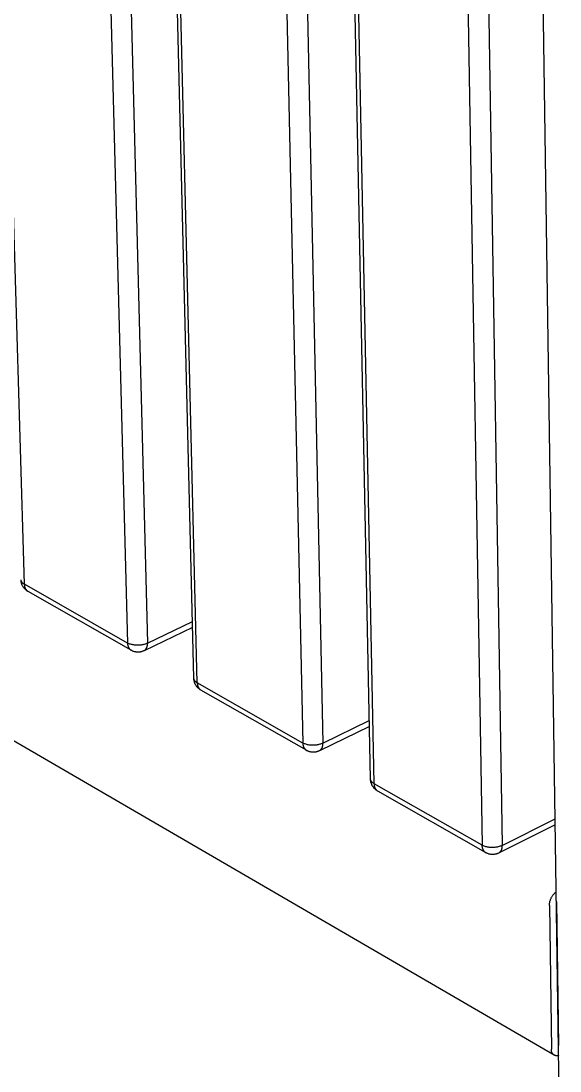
# Model space of a CAD drawing. Header units: millimetres. Extents: x -987 to 2591, y -102 to 2398.
# Drawn here: x -96.8 to -19.4, y 52.1 to 202.7 of the extents above; entities that cross this region are included whole.
import ezdxf

# ---------------------------------------------------------------- set-up
doc = ezdxf.new("R2010")
doc.units = ezdxf.units.MM
doc.header["$MEASUREMENT"] = 0
doc.layers.add('Utwórz2D linie widoczne', color=7, linetype='Continuous', true_color=0x000000)

msp = doc.modelspace()

# ---------------------------------------------------------------- linework, layer by layer
at = {"layer": 'Utwórz2D linie widoczne'}
for p, q in [((-96.31, 121.89), (-109.23, 565.87)), ((-93.25, 559.86), (-81.49, 113.44)), ((-90.18, 559.85), (-78.65, 113.42)), ((-71.98, 108.41), (-82.99, 556.26)), ((-71.48, 107.74), (-82.45, 555.8)), ((-66.09, 549.64), (-56.33, 99.1)), ((-62.98, 549.63), (-53.46, 99.08)), ((-46.61, 93.98), (-55.59, 545.97)), ((-46.1, 93.27), (-55.03, 545.49)), ((-38.27, 539.18), (-30.6, 84.44)), ((-35.12, 539.16), (-27.7, 84.42)), ((-19.4, 41.84), (-26.81, 540.45)), ((-20.24, 54.35), (-150.58, 129.98)), ((-96.79, 122.49), (-96.79, 122.52)), ((-96.79, 122.45), (-96.79, 122.52)), ((-96.78, 122.47), (-96.79, 122.49)), ((-96.78, 122.38), (-96.79, 122.45)), ((-96.78, 122.44), (-96.78, 122.47)), ((-96.77, 122.41), (-96.78, 122.44)), ((-96.78, 122.32), (-96.78, 122.38)), ((-96.77, 122.25), (-96.78, 122.32)), ((-96.76, 122.38), (-96.77, 122.41)), ((-96.75, 122.18), (-96.77, 122.25)), ((-96.75, 122.36), (-96.76, 122.38)), ((-96.74, 122.33), (-96.75, 122.36)), ((-96.74, 122.12), (-96.75, 122.18)), ((-96.73, 122.3), (-96.74, 122.33)), ((-96.72, 122.05), (-96.74, 122.12)), ((-96.72, 122.28), (-96.73, 122.3)), ((-96.7, 122.25), (-96.72, 122.28)), ((-96.7, 121.98), (-96.72, 122.05)), ((-96.69, 122.23), (-96.7, 122.25)), ((-96.67, 122.2), (-96.69, 122.23)), ((-96.66, 122.18), (-96.67, 122.2)), ((-96.64, 122.16), (-96.66, 122.18)), ((-96.62, 122.14), (-96.64, 122.16)), ((-96.61, 122.11), (-96.62, 122.14)), ((-96.59, 122.09), (-96.61, 122.11)), ((-96.57, 122.07), (-96.59, 122.09)), ((-96.55, 122.05), (-96.57, 122.07)), ((-96.53, 122.03), (-96.55, 122.05)), ((-96.51, 122.01), (-96.53, 122.03)), ((-96.48, 122), (-96.51, 122.01)), ((-96.46, 121.98), (-96.48, 122)), ((-96.68, 121.92), (-96.7, 121.98)), ((-96.66, 121.85), (-96.68, 121.92)), ((-96.63, 121.79), (-96.66, 121.85)), ((-96.6, 121.73), (-96.63, 121.79)), ((-96.57, 121.67), (-96.6, 121.73)), ((-96.54, 121.61), (-96.57, 121.67)), ((-96.5, 121.55), (-96.54, 121.61)), ((-96.47, 121.49), (-96.5, 121.55)), ((-96.43, 121.43), (-96.47, 121.49)), ((-96.44, 121.96), (-96.46, 121.98)), ((-96.41, 121.95), (-96.44, 121.96)), ((-96.39, 121.38), (-96.43, 121.43)), ((-96.39, 121.93), (-96.41, 121.95)), ((-96.36, 121.92), (-96.39, 121.93)), ((-96.35, 121.32), (-96.39, 121.38)), ((-96.34, 121.91), (-96.36, 121.92)), ((-96.3, 121.27), (-96.35, 121.32)), ((-96.31, 121.89), (-96.34, 121.91)), ((-81.49, 113.44), (-96.31, 121.89)), ((-96.31, 121.89), (-96.31, 121.85)), ((-96.31, 121.85), (-96.31, 121.81)), ((-96.31, 121.81), (-96.31, 121.77)), ((-96.31, 121.77), (-96.31, 121.73)), ((-96.31, 121.73), (-96.31, 121.69)), ((-96.31, 121.69), (-96.3, 121.66)), ((-96.3, 121.66), (-96.29, 121.62)), ((-96.26, 121.22), (-96.3, 121.27)), ((-96.29, 121.62), (-96.29, 121.58)), ((-96.29, 121.58), (-96.28, 121.54)), ((-96.28, 121.54), (-96.27, 121.5)), ((-96.27, 121.5), (-96.25, 121.46)), ((-96.21, 121.17), (-96.26, 121.22)), ((-96.25, 121.46), (-96.24, 121.42)), ((-96.24, 121.42), (-96.23, 121.39)), ((-96.23, 121.39), (-96.21, 121.35)), ((-96.21, 121.35), (-96.19, 121.31)), ((-96.16, 121.13), (-96.21, 121.17)), ((-96.19, 121.31), (-96.18, 121.28)), ((-96.18, 121.28), (-96.16, 121.24)), ((-96.16, 121.24), (-96.14, 121.21)), ((-96.11, 121.08), (-96.16, 121.13)), ((-96.14, 121.21), (-96.11, 121.18)), ((-96.11, 121.18), (-96.09, 121.14)), ((-96.06, 121.04), (-96.11, 121.08)), ((-96.09, 121.14), (-96.07, 121.11)), ((-96.07, 121.11), (-96.04, 121.08)), ((-96, 120.99), (-96.06, 121.04)), ((-96.04, 121.08), (-96.02, 121.05)), ((-96.02, 121.05), (-95.99, 121.02)), ((-95.95, 120.95), (-96, 120.99)), ((-95.99, 121.02), (-95.96, 120.99)), ((-95.96, 120.99), (-95.93, 120.97)), ((-95.89, 120.91), (-95.95, 120.95)), ((-95.93, 120.97), (-95.9, 120.94)), ((-95.9, 120.94), (-95.87, 120.91)), ((-95.83, 120.88), (-95.89, 120.91)), ((-95.87, 120.91), (-95.84, 120.89)), ((-95.84, 120.89), (-95.81, 120.87)), ((-95.81, 120.87), (-95.77, 120.84)), ((-80.98, 112.41), (-95.77, 120.84)), ((-78.65, 113.42), (-72.18, 116.52)), ((-72.16, 115.67), (-79.1, 112.35)), ((-81.38, 113.4), (-81.49, 113.44)), ((-81.49, 113.44), (-81.49, 113.4)), ((-81.49, 113.4), (-81.49, 113.36)), ((-81.49, 113.36), (-81.49, 113.32)), ((-81.49, 113.32), (-81.48, 113.28)), ((-81.48, 113.28), (-81.48, 113.24)), ((-81.48, 113.24), (-81.47, 113.2)), ((-81.47, 113.2), (-81.47, 113.15)), ((-81.47, 113.15), (-81.46, 113.11)), ((-81.46, 113.11), (-81.45, 113.07)), ((-81.45, 113.07), (-81.44, 113.03)), ((-81.44, 113.03), (-81.42, 112.99)), ((-81.42, 112.99), (-81.41, 112.96)), ((-81.41, 112.96), (-81.39, 112.92)), ((-81.27, 113.35), (-81.38, 113.4)), ((-81.16, 113.31), (-81.27, 113.35)), ((-81.05, 113.28), (-81.16, 113.31)), ((-80.94, 113.24), (-81.05, 113.28)), ((-80.82, 113.22), (-80.94, 113.24)), ((-80.71, 113.19), (-80.82, 113.22)), ((-80.6, 113.17), (-80.71, 113.19)), ((-80.48, 113.15), (-80.6, 113.17)), ((-80.36, 113.14), (-80.48, 113.15)), ((-80.25, 113.13), (-80.36, 113.14)), ((-80.13, 113.13), (-80.25, 113.13)), ((-80.01, 113.13), (-80.13, 113.13)), ((-79.9, 113.13), (-80.01, 113.13)), ((-79.78, 113.14), (-79.9, 113.13)), ((-79.66, 113.15), (-79.78, 113.14)), ((-79.55, 113.16), (-79.66, 113.15)), ((-79.43, 113.18), (-79.55, 113.16)), ((-79.32, 113.2), (-79.43, 113.18)), ((-79.2, 113.23), (-79.32, 113.2)), ((-79.09, 113.26), (-79.2, 113.23)), ((-78.98, 113.3), (-79.09, 113.26)), ((-78.87, 113.33), (-78.98, 113.3)), ((-78.76, 113.38), (-78.87, 113.33)), ((-78.65, 113.42), (-78.76, 113.38)), ((-78.68, 112.94), (-78.67, 112.97)), ((-78.67, 112.97), (-78.66, 113.01)), ((-78.66, 113.05), (-78.65, 113.08)), ((-78.66, 113.01), (-78.66, 113.05)), ((-78.64, 113.38), (-78.65, 113.42)), ((-78.65, 113.08), (-78.64, 113.12)), ((-78.64, 113.35), (-78.64, 113.38)), ((-78.64, 113.31), (-78.64, 113.35)), ((-78.64, 113.27), (-78.64, 113.31)), ((-78.64, 113.23), (-78.64, 113.27)), ((-78.64, 113.2), (-78.64, 113.23)), ((-78.64, 113.16), (-78.64, 113.2)), ((-78.64, 113.12), (-78.64, 113.16)), ((-81.39, 112.92), (-81.38, 112.88)), ((-81.38, 112.88), (-81.36, 112.84)), ((-81.36, 112.84), (-81.34, 112.81)), ((-81.34, 112.81), (-81.32, 112.77)), ((-81.32, 112.77), (-81.3, 112.73)), ((-81.3, 112.73), (-81.27, 112.7)), ((-81.27, 112.7), (-81.25, 112.67)), ((-81.25, 112.67), (-81.22, 112.63)), ((-81.22, 112.63), (-81.2, 112.6)), ((-81.2, 112.6), (-81.17, 112.57)), ((-81.17, 112.57), (-81.14, 112.54)), ((-81.14, 112.54), (-81.11, 112.51)), ((-81.11, 112.51), (-81.08, 112.48)), ((-81.08, 112.48), (-81.05, 112.46)), ((-81.05, 112.46), (-81.01, 112.43)), ((-81.01, 112.43), (-80.98, 112.41)), ((-80.89, 112.36), (-80.95, 112.39)), ((-80.83, 112.33), (-80.89, 112.36)), ((-80.77, 112.3), (-80.83, 112.33)), ((-80.71, 112.28), (-80.77, 112.3)), ((-80.64, 112.25), (-80.71, 112.28)), ((-80.58, 112.23), (-80.64, 112.25)), ((-80.51, 112.21), (-80.58, 112.23)), ((-80.45, 112.19), (-80.51, 112.21)), ((-80.38, 112.18), (-80.45, 112.19)), ((-80.31, 112.17), (-80.38, 112.18)), ((-80.24, 112.16), (-80.31, 112.17)), ((-80.18, 112.15), (-80.24, 112.16)), ((-80.11, 112.14), (-80.18, 112.15)), ((-80.04, 112.14), (-80.11, 112.14)), ((-79.97, 112.14), (-80.04, 112.14)), ((-79.91, 112.14), (-79.97, 112.14)), ((-79.84, 112.15), (-79.91, 112.14)), ((-79.77, 112.15), (-79.84, 112.15)), ((-79.7, 112.16), (-79.77, 112.15)), ((-79.64, 112.17), (-79.7, 112.16)), ((-79.57, 112.18), (-79.64, 112.17)), ((-79.5, 112.2), (-79.57, 112.18)), ((-79.44, 112.22), (-79.5, 112.2)), ((-79.37, 112.24), (-79.44, 112.22)), ((-79.31, 112.26), (-79.37, 112.24)), ((-79.24, 112.28), (-79.31, 112.26)), ((-79.18, 112.31), (-79.24, 112.28)), ((-79.12, 112.34), (-79.18, 112.31)), ((-79.12, 112.34), (-79.09, 112.36)), ((-79.09, 112.36), (-79.06, 112.38)), ((-79.06, 112.38), (-79.03, 112.41)), ((-79.03, 112.41), (-79, 112.43)), ((-79, 112.43), (-78.97, 112.46)), ((-78.97, 112.46), (-78.95, 112.48)), ((-78.95, 112.48), (-78.92, 112.51)), ((-78.92, 112.51), (-78.9, 112.54)), ((-78.9, 112.54), (-78.87, 112.57)), ((-78.87, 112.57), (-78.85, 112.6)), ((-78.85, 112.6), (-78.83, 112.63)), ((-78.83, 112.63), (-78.81, 112.66)), ((-78.81, 112.66), (-78.79, 112.69)), ((-78.79, 112.69), (-78.77, 112.73)), ((-78.77, 112.73), (-78.75, 112.76)), ((-78.75, 112.76), (-78.74, 112.79)), ((-78.74, 112.79), (-78.72, 112.83)), ((-78.72, 112.83), (-78.71, 112.86)), ((-78.71, 112.86), (-78.69, 112.9)), ((-78.69, 112.9), (-78.68, 112.94)), ((-71.97, 108.38), (-71.98, 108.41)), ((-71.97, 108.31), (-71.98, 108.38)), ((-71.97, 108.35), (-71.97, 108.38)), ((-71.96, 108.32), (-71.97, 108.35)), ((-71.97, 108.24), (-71.97, 108.31)), ((-71.96, 108.17), (-71.97, 108.24)), ((-71.96, 108.3), (-71.96, 108.32)), ((-71.95, 108.27), (-71.96, 108.3)), ((-71.95, 108.11), (-71.96, 108.17)), ((-71.94, 108.24), (-71.95, 108.27)), ((-71.94, 108.04), (-71.95, 108.11)), ((-71.93, 108.21), (-71.94, 108.24)), ((-71.92, 107.97), (-71.94, 108.04)), ((-71.92, 108.19), (-71.93, 108.21)), ((-71.91, 108.16), (-71.92, 108.19)), ((-71.9, 107.9), (-71.92, 107.97)), ((-71.89, 108.13), (-71.91, 108.16)), ((-71.88, 107.84), (-71.9, 107.9)), ((-71.88, 108.11), (-71.89, 108.13)), ((-71.87, 108.08), (-71.88, 108.11)), ((-71.86, 107.77), (-71.88, 107.84)), ((-71.85, 108.06), (-71.87, 108.08)), ((-71.84, 107.71), (-71.86, 107.77)), ((-71.83, 108.03), (-71.85, 108.06)), ((-71.81, 107.64), (-71.84, 107.71)), ((-71.82, 108.01), (-71.83, 108.03)), ((-71.8, 107.99), (-71.82, 108.01)), ((-71.78, 107.58), (-71.81, 107.64)), ((-71.78, 107.96), (-71.8, 107.99)), ((-71.76, 107.94), (-71.78, 107.96)), ((-71.75, 107.52), (-71.78, 107.58)), ((-71.74, 107.92), (-71.76, 107.94)), ((-71.72, 107.46), (-71.75, 107.52)), ((-71.72, 107.9), (-71.74, 107.92)), ((-71.7, 107.88), (-71.72, 107.9)), ((-71.68, 107.4), (-71.72, 107.46)), ((-71.68, 107.86), (-71.7, 107.88)), ((-71.65, 107.84), (-71.68, 107.86)), ((-71.65, 107.34), (-71.68, 107.4)), ((-71.63, 107.83), (-71.65, 107.84)), ((-71.61, 107.28), (-71.65, 107.34)), ((-71.61, 107.81), (-71.63, 107.83)), ((-71.58, 107.79), (-71.61, 107.81)), ((-71.57, 107.23), (-71.61, 107.28)), ((-71.56, 107.78), (-71.58, 107.79)), ((-71.52, 107.17), (-71.57, 107.23)), ((-71.53, 107.77), (-71.56, 107.78)), ((-71.51, 107.75), (-71.53, 107.77)), ((-71.48, 107.12), (-71.52, 107.17)), ((-71.48, 107.74), (-71.51, 107.75)), ((-56.33, 99.1), (-71.48, 107.74)), ((-71.48, 107.74), (-71.48, 107.7)), ((-71.48, 107.7), (-71.48, 107.66)), ((-71.48, 107.66), (-71.48, 107.62)), ((-71.48, 107.62), (-71.48, 107.58)), ((-71.48, 107.58), (-71.47, 107.54)), ((-71.43, 107.07), (-71.48, 107.12)), ((-71.47, 107.54), (-71.47, 107.5)), ((-71.47, 107.5), (-71.46, 107.46)), ((-71.46, 107.46), (-71.46, 107.42)), ((-71.46, 107.42), (-71.45, 107.38)), ((-71.45, 107.38), (-71.44, 107.35)), ((-71.44, 107.35), (-71.42, 107.31)), ((-71.39, 107.02), (-71.43, 107.07)), ((-71.42, 107.31), (-71.41, 107.27)), ((-71.41, 107.27), (-71.4, 107.23)), ((-71.4, 107.23), (-71.38, 107.2)), ((-71.34, 106.97), (-71.39, 107.02)), ((-71.38, 107.2), (-71.36, 107.16)), ((-71.36, 107.16), (-71.35, 107.12)), ((-71.35, 107.12), (-71.33, 107.09)), ((-71.28, 106.92), (-71.34, 106.97)), ((-71.33, 107.09), (-71.31, 107.05)), ((-71.31, 107.05), (-71.28, 107.02)), ((-71.28, 107.02), (-71.26, 106.99)), ((-71.26, 106.99), (-71.24, 106.96)), ((-71.24, 106.96), (-71.21, 106.92)), ((-71.23, 106.88), (-71.28, 106.92)), ((-71.18, 106.84), (-71.23, 106.88)), ((-71.21, 106.92), (-71.19, 106.89)), ((-71.19, 106.89), (-71.16, 106.86)), ((-71.12, 106.8), (-71.18, 106.84)), ((-71.16, 106.86), (-71.13, 106.84)), ((-71.13, 106.84), (-71.1, 106.81)), ((-71.06, 106.76), (-71.12, 106.8)), ((-71.1, 106.81), (-71.07, 106.78)), ((-71.07, 106.78), (-71.04, 106.76)), ((-71, 106.72), (-71.06, 106.76)), ((-71.04, 106.76), (-71.01, 106.73)), ((-71.01, 106.73), (-70.98, 106.71)), ((-70.98, 106.71), (-70.95, 106.69)), ((-55.82, 98.06), (-70.95, 106.69)), ((-46.76, 101.5), (-53.93, 98)), ((-53.46, 99.08), (-46.78, 102.34)), ((-56.22, 99.06), (-56.33, 99.1)), ((-56.33, 99.1), (-56.33, 99.06)), ((-56.33, 99.06), (-56.33, 99.02)), ((-56.33, 99.02), (-56.33, 98.98)), ((-56.33, 98.98), (-56.32, 98.94)), ((-56.32, 98.94), (-56.32, 98.9)), ((-56.32, 98.9), (-56.32, 98.86)), ((-56.32, 98.86), (-56.31, 98.82)), ((-56.31, 98.82), (-56.3, 98.78)), ((-56.3, 98.78), (-56.29, 98.74)), ((-56.29, 98.74), (-56.28, 98.71)), ((-56.28, 98.71), (-56.27, 98.67)), ((-56.27, 98.67), (-56.26, 98.63)), ((-56.26, 98.63), (-56.24, 98.59)), ((-56.24, 98.59), (-56.23, 98.55)), ((-56.23, 98.55), (-56.21, 98.52)), ((-56.11, 99.01), (-56.22, 99.06)), ((-56.21, 98.52), (-56.19, 98.48)), ((-56.19, 98.48), (-56.17, 98.45)), ((-56.17, 98.45), (-56.15, 98.41)), ((-56.15, 98.41), (-56.13, 98.38)), ((-56.13, 98.38), (-56.11, 98.35)), ((-56, 98.97), (-56.11, 99.01)), ((-56.11, 98.35), (-56.08, 98.31)), ((-56.08, 98.31), (-56.06, 98.28)), ((-56.06, 98.28), (-56.03, 98.25)), ((-56.03, 98.25), (-56.01, 98.22)), ((-56.01, 98.22), (-55.98, 98.19)), ((-55.89, 98.93), (-56, 98.97)), ((-55.98, 98.19), (-55.95, 98.16)), ((-55.95, 98.16), (-55.92, 98.14)), ((-55.92, 98.14), (-55.89, 98.11)), ((-55.77, 98.9), (-55.89, 98.93)), ((-55.89, 98.11), (-55.86, 98.09)), ((-55.86, 98.09), (-55.82, 98.06)), ((-55.73, 98.01), (-55.8, 98.05)), ((-55.66, 98.87), (-55.77, 98.9)), ((-55.67, 97.98), (-55.73, 98.01)), ((-55.61, 97.95), (-55.67, 97.98)), ((-55.54, 98.85), (-55.66, 98.87)), ((-55.54, 97.93), (-55.61, 97.95)), ((-55.42, 98.82), (-55.54, 98.85)), ((-55.48, 97.9), (-55.54, 97.93)), ((-55.41, 97.88), (-55.48, 97.9)), ((-55.31, 98.81), (-55.42, 98.82)), ((-55.19, 98.79), (-55.31, 98.81)), ((-55.07, 98.79), (-55.19, 98.79)), ((-54.95, 98.78), (-55.07, 98.79)), ((-54.84, 98.78), (-54.95, 98.78)), ((-54.72, 98.78), (-54.84, 98.78)), ((-54.6, 98.79), (-54.72, 98.78)), ((-54.48, 98.8), (-54.6, 98.79)), ((-54.36, 98.82), (-54.48, 98.8)), ((-54.25, 98.84), (-54.36, 98.82)), ((-54.13, 98.86), (-54.25, 98.84)), ((-54.19, 97.89), (-54.25, 97.87)), ((-54.12, 97.92), (-54.19, 97.89)), ((-54.02, 98.89), (-54.13, 98.86)), ((-54.06, 97.94), (-54.12, 97.92)), ((-53.99, 97.97), (-54.06, 97.94)), ((-53.9, 98.92), (-54.02, 98.89)), ((-53.93, 98), (-53.99, 97.97)), ((-53.93, 98), (-53.9, 98.02)), ((-53.79, 98.95), (-53.9, 98.92)), ((-53.9, 98.02), (-53.87, 98.04)), ((-53.87, 98.04), (-53.84, 98.07)), ((-53.84, 98.07), (-53.81, 98.09)), ((-53.81, 98.09), (-53.78, 98.12)), ((-53.68, 98.99), (-53.79, 98.95)), ((-53.78, 98.12), (-53.75, 98.15)), ((-53.75, 98.15), (-53.73, 98.18)), ((-53.73, 98.18), (-53.7, 98.21)), ((-53.7, 98.21), (-53.68, 98.24)), ((-53.57, 99.03), (-53.68, 98.99)), ((-53.68, 98.24), (-53.65, 98.27)), ((-53.65, 98.27), (-53.63, 98.3)), ((-53.63, 98.3), (-53.61, 98.33)), ((-53.61, 98.33), (-53.59, 98.37)), ((-53.59, 98.37), (-53.57, 98.4)), ((-53.46, 99.08), (-53.57, 99.03)), ((-53.57, 98.4), (-53.56, 98.44)), ((-53.56, 98.44), (-53.54, 98.47)), ((-53.54, 98.47), (-53.52, 98.51)), ((-53.52, 98.51), (-53.51, 98.54)), ((-53.51, 98.54), (-53.5, 98.58)), ((-53.5, 98.58), (-53.49, 98.62)), ((-53.49, 98.62), (-53.48, 98.66)), ((-53.48, 98.66), (-53.47, 98.69)), ((-53.47, 98.69), (-53.46, 98.73)), ((-53.45, 99.04), (-53.46, 99.08)), ((-53.46, 98.77), (-53.45, 98.81)), ((-53.46, 98.73), (-53.46, 98.77)), ((-53.45, 99), (-53.45, 99.04)), ((-53.45, 98.96), (-53.45, 99)), ((-53.45, 98.93), (-53.45, 98.96)), ((-53.45, 98.89), (-53.45, 98.93)), ((-53.45, 98.85), (-53.45, 98.89)), ((-53.45, 98.81), (-53.45, 98.85)), ((-55.35, 97.86), (-55.41, 97.88)), ((-55.28, 97.85), (-55.35, 97.86)), ((-55.21, 97.83), (-55.28, 97.85)), ((-55.14, 97.82), (-55.21, 97.83)), ((-55.08, 97.81), (-55.14, 97.82)), ((-55.01, 97.8), (-55.08, 97.81)), ((-54.94, 97.8), (-55.01, 97.8)), ((-54.87, 97.79), (-54.94, 97.8)), ((-54.8, 97.79), (-54.87, 97.79)), ((-54.73, 97.79), (-54.8, 97.79)), ((-54.66, 97.8), (-54.73, 97.79)), ((-54.59, 97.8), (-54.66, 97.8)), ((-54.52, 97.81), (-54.59, 97.8)), ((-54.46, 97.82), (-54.52, 97.81)), ((-54.39, 97.84), (-54.46, 97.82)), ((-54.32, 97.85), (-54.39, 97.84)), ((-54.25, 97.87), (-54.32, 97.85)), ((-46.61, 93.96), (-46.61, 93.98)), ((-46.61, 93.93), (-46.61, 93.96)), ((-46.6, 93.9), (-46.61, 93.93)), ((-46.61, 93.86), (-46.61, 93.93)), ((-46.6, 93.79), (-46.61, 93.86)), ((-46.59, 93.87), (-46.6, 93.9)), ((-46.59, 93.72), (-46.6, 93.79)), ((-46.59, 93.84), (-46.59, 93.87)), ((-46.58, 93.81), (-46.59, 93.84)), ((-46.58, 93.65), (-46.59, 93.72)), ((-46.57, 93.78), (-46.58, 93.81)), ((-46.57, 93.58), (-46.58, 93.65)), ((-46.56, 93.75), (-46.57, 93.78)), ((-46.55, 93.51), (-46.57, 93.58)), ((-46.55, 93.73), (-46.56, 93.75)), ((-46.54, 93.7), (-46.55, 93.73)), ((-46.54, 93.45), (-46.55, 93.51)), ((-46.52, 93.67), (-46.54, 93.7)), ((-46.52, 93.38), (-46.54, 93.45)), ((-46.51, 93.65), (-46.52, 93.67)), ((-46.49, 93.31), (-46.52, 93.38)), ((-46.49, 93.62), (-46.51, 93.65)), ((-46.48, 93.6), (-46.49, 93.62)), ((-46.46, 93.57), (-46.48, 93.6)), ((-46.44, 93.55), (-46.46, 93.57)), ((-46.42, 93.52), (-46.44, 93.55)), ((-46.41, 93.5), (-46.42, 93.52)), ((-46.39, 93.48), (-46.41, 93.5)), ((-46.37, 93.46), (-46.39, 93.48)), ((-46.34, 93.44), (-46.37, 93.46)), ((-46.32, 93.42), (-46.34, 93.44)), ((-46.3, 93.4), (-46.32, 93.42)), ((-46.28, 93.38), (-46.3, 93.4)), ((-46.25, 93.36), (-46.28, 93.38)), ((-46.47, 93.25), (-46.49, 93.31)), ((-46.44, 93.18), (-46.47, 93.25)), ((-46.41, 93.12), (-46.44, 93.18)), ((-46.38, 93.06), (-46.41, 93.12)), ((-46.35, 92.99), (-46.38, 93.06)), ((-46.31, 92.93), (-46.35, 92.99)), ((-46.28, 92.87), (-46.31, 92.93)), ((-46.24, 92.82), (-46.28, 92.87)), ((-46.23, 93.34), (-46.25, 93.36)), ((-46.2, 92.76), (-46.24, 92.82)), ((-46.2, 93.33), (-46.23, 93.34)), ((-46.18, 93.31), (-46.2, 93.33)), ((-46.15, 92.7), (-46.2, 92.76)), ((-46.15, 93.3), (-46.18, 93.31)), ((-46.12, 93.29), (-46.15, 93.3)), ((-46.11, 92.65), (-46.15, 92.7)), ((-46.1, 93.27), (-46.12, 93.29)), ((-46.06, 92.6), (-46.11, 92.65)), ((-30.6, 84.44), (-46.1, 93.27)), ((-46.1, 93.27), (-46.1, 93.23)), ((-46.1, 93.23), (-46.1, 93.19)), ((-46.1, 93.19), (-46.1, 93.15)), ((-46.1, 93.15), (-46.1, 93.11)), ((-46.1, 93.11), (-46.09, 93.07)), ((-46.09, 93.07), (-46.09, 93.03)), ((-46.09, 93.03), (-46.08, 92.99)), ((-46.08, 92.99), (-46.07, 92.96)), ((-46.07, 92.96), (-46.07, 92.92)), ((-46.07, 92.92), (-46.06, 92.88)), ((-46.06, 92.88), (-46.04, 92.84)), ((-46.01, 92.55), (-46.06, 92.6)), ((-46.04, 92.84), (-46.03, 92.8)), ((-46.03, 92.8), (-46.02, 92.76)), ((-46.02, 92.76), (-46, 92.73)), ((-45.96, 92.5), (-46.01, 92.55)), ((-46, 92.73), (-45.98, 92.69)), ((-45.98, 92.69), (-45.97, 92.65)), ((-45.97, 92.65), (-45.95, 92.62)), ((-45.91, 92.45), (-45.96, 92.5)), ((-45.95, 92.62), (-45.93, 92.58)), ((-45.93, 92.58), (-45.91, 92.55)), ((-45.91, 92.55), (-45.88, 92.52)), ((-45.86, 92.41), (-45.91, 92.45)), ((-45.88, 92.52), (-45.86, 92.49)), ((-45.86, 92.49), (-45.83, 92.45)), ((-45.8, 92.37), (-45.86, 92.41)), ((-45.83, 92.45), (-45.81, 92.42)), ((-45.81, 92.42), (-45.78, 92.39)), ((-45.74, 92.32), (-45.8, 92.37)), ((-45.78, 92.39), (-45.75, 92.36)), ((-45.75, 92.36), (-45.73, 92.34)), ((-45.69, 92.28), (-45.74, 92.32)), ((-45.73, 92.34), (-45.7, 92.31)), ((-45.7, 92.31), (-45.66, 92.28)), ((-45.63, 92.25), (-45.69, 92.28)), ((-45.66, 92.28), (-45.63, 92.26)), ((-45.63, 92.26), (-45.6, 92.24)), ((-45.6, 92.24), (-45.57, 92.21)), ((-30.11, 83.4), (-45.57, 92.21)), ((-20.08, 87.38), (-28.16, 83.35)), ((-27.7, 84.42), (-20.09, 88.22)), ((-30.6, 84.44), (-30.61, 84.4)), ((-30.61, 84.4), (-30.61, 84.36)), ((-30.61, 84.36), (-30.61, 84.32)), ((-30.49, 84.4), (-30.6, 84.44)), ((-30.38, 84.35), (-30.49, 84.4)), ((-30.27, 84.31), (-30.38, 84.35)), ((-27.81, 84.37), (-27.92, 84.33)), ((-27.7, 84.42), (-27.81, 84.37)), ((-27.7, 84.38), (-27.7, 84.42)), ((-27.69, 84.34), (-27.7, 84.38)), ((-27.69, 84.3), (-27.69, 84.34)), ((-30.61, 84.32), (-30.6, 84.28)), ((-30.6, 84.28), (-30.6, 84.24)), ((-30.6, 84.24), (-30.6, 84.2)), ((-30.6, 84.2), (-30.59, 84.16)), ((-30.59, 84.16), (-30.58, 84.12)), ((-30.58, 84.12), (-30.57, 84.08)), ((-30.57, 84.08), (-30.56, 84.05)), ((-30.56, 84.05), (-30.55, 84.01)), ((-30.55, 84.01), (-30.54, 83.97)), ((-30.54, 83.97), (-30.52, 83.93)), ((-30.52, 83.93), (-30.51, 83.89)), ((-30.51, 83.89), (-30.49, 83.86)), ((-30.49, 83.86), (-30.47, 83.82)), ((-30.47, 83.82), (-30.45, 83.78)), ((-30.45, 83.78), (-30.43, 83.75)), ((-30.43, 83.75), (-30.41, 83.72)), ((-30.41, 83.72), (-30.39, 83.68)), ((-30.39, 83.68), (-30.37, 83.65)), ((-30.37, 83.65), (-30.34, 83.62)), ((-30.34, 83.62), (-30.32, 83.59)), ((-30.32, 83.59), (-30.29, 83.56)), ((-30.29, 83.56), (-30.26, 83.53)), ((-30.16, 84.27), (-30.27, 84.31)), ((-30.26, 83.53), (-30.23, 83.5)), ((-30.23, 83.5), (-30.2, 83.47)), ((-30.2, 83.47), (-30.17, 83.45)), ((-30.17, 83.45), (-30.14, 83.42)), ((-30.04, 84.24), (-30.16, 84.27)), ((-30.14, 83.42), (-30.11, 83.4)), ((-30.02, 83.35), (-30.08, 83.38)), ((-29.93, 84.21), (-30.04, 84.24)), ((-29.95, 83.32), (-30.02, 83.35)), ((-29.89, 83.29), (-29.95, 83.32)), ((-29.81, 84.18), (-29.93, 84.21)), ((-29.82, 83.26), (-29.89, 83.29)), ((-29.76, 83.24), (-29.82, 83.26)), ((-29.69, 84.16), (-29.81, 84.18)), ((-29.69, 83.21), (-29.76, 83.24)), ((-29.57, 84.14), (-29.69, 84.16)), ((-29.62, 83.19), (-29.69, 83.21)), ((-29.55, 83.18), (-29.62, 83.19)), ((-29.45, 84.13), (-29.57, 84.14)), ((-29.48, 83.16), (-29.55, 83.18)), ((-29.42, 83.15), (-29.48, 83.16)), ((-29.34, 84.12), (-29.45, 84.13)), ((-29.35, 83.14), (-29.42, 83.15)), ((-29.28, 83.13), (-29.35, 83.14)), ((-29.22, 84.11), (-29.34, 84.12)), ((-29.21, 83.13), (-29.28, 83.13)), ((-29.1, 84.11), (-29.22, 84.11)), ((-29.13, 83.12), (-29.21, 83.13)), ((-29.06, 83.12), (-29.13, 83.12)), ((-28.98, 84.12), (-29.1, 84.11)), ((-28.99, 83.13), (-29.06, 83.12)), ((-28.92, 83.13), (-28.99, 83.13)), ((-28.86, 84.12), (-28.98, 84.12)), ((-28.85, 83.14), (-28.92, 83.13)), ((-28.74, 84.13), (-28.86, 84.12)), ((-28.78, 83.15), (-28.85, 83.14)), ((-28.71, 83.16), (-28.78, 83.15)), ((-28.62, 84.15), (-28.74, 84.13)), ((-28.64, 83.17), (-28.71, 83.16)), ((-28.58, 83.19), (-28.64, 83.17)), ((-28.5, 84.17), (-28.62, 84.15)), ((-28.51, 83.21), (-28.58, 83.19)), ((-28.44, 83.23), (-28.51, 83.21)), ((-28.38, 84.19), (-28.5, 84.17)), ((-28.37, 83.25), (-28.44, 83.23)), ((-28.27, 84.22), (-28.38, 84.19)), ((-28.31, 83.28), (-28.37, 83.25)), ((-28.24, 83.31), (-28.31, 83.28)), ((-28.15, 84.25), (-28.27, 84.22)), ((-28.18, 83.34), (-28.24, 83.31)), ((-28.18, 83.34), (-28.15, 83.36)), ((-28.04, 84.29), (-28.15, 84.25)), ((-28.15, 83.36), (-28.12, 83.39)), ((-28.12, 83.39), (-28.09, 83.41)), ((-28.09, 83.41), (-28.06, 83.44)), ((-28.06, 83.44), (-28.03, 83.46)), ((-27.92, 84.33), (-28.04, 84.29)), ((-28.03, 83.46), (-28, 83.49)), ((-28, 83.49), (-27.98, 83.52)), ((-27.98, 83.52), (-27.95, 83.55)), ((-27.95, 83.55), (-27.93, 83.58)), ((-27.93, 83.58), (-27.9, 83.61)), ((-27.9, 83.61), (-27.88, 83.64)), ((-27.88, 83.64), (-27.86, 83.67)), ((-27.86, 83.67), (-27.84, 83.71)), ((-27.84, 83.71), (-27.82, 83.74)), ((-27.82, 83.74), (-27.81, 83.78)), ((-27.81, 83.78), (-27.79, 83.81)), ((-27.79, 83.81), (-27.77, 83.85)), ((-27.77, 83.85), (-27.76, 83.88)), ((-27.76, 83.88), (-27.75, 83.92)), ((-27.75, 83.92), (-27.74, 83.96)), ((-27.74, 83.96), (-27.73, 84)), ((-27.73, 84), (-27.72, 84.03)), ((-27.72, 84.03), (-27.71, 84.07)), ((-27.71, 84.07), (-27.7, 84.11)), ((-27.7, 84.19), (-27.69, 84.23)), ((-27.7, 84.15), (-27.7, 84.19)), ((-27.7, 84.11), (-27.7, 84.15)), ((-27.69, 84.27), (-27.69, 84.3)), ((-27.69, 84.23), (-27.69, 84.27)), ((-20.73, 76.75), (-20.69, 76.83)), ((-20.69, 76.83), (-20.65, 76.9)), ((-20.65, 76.9), (-20.61, 76.98)), ((-20.61, 76.98), (-20.57, 77.06)), ((-20.57, 77.06), (-20.52, 77.13)), ((-20.52, 77.13), (-20.48, 77.2)), ((-20.48, 77.2), (-20.42, 77.28)), ((-20.42, 77.28), (-20.37, 77.34)), ((-20.37, 77.34), (-20.31, 77.41)), ((-20.31, 77.41), (-20.26, 77.48)), ((-20.26, 77.48), (-20.2, 77.54)), ((-20.2, 77.54), (-20.13, 77.6)), ((-20.13, 77.6), (-20.07, 77.66)), ((-20.07, 77.66), (-20, 77.72)), ((-20, 77.72), (-19.93, 77.77)), ((-20.93, 75.9), (-20.92, 75.98)), ((-20.93, 75.81), (-20.93, 75.9)), ((-20.93, 75.81), (-20.62, 55.19)), ((-20.92, 75.98), (-20.91, 76.07)), ((-20.91, 76.07), (-20.9, 76.16)), ((-20.9, 76.16), (-20.88, 76.24)), ((-20.88, 76.24), (-20.87, 76.33)), ((-20.87, 76.33), (-20.84, 76.41)), ((-20.84, 76.41), (-20.82, 76.5)), ((-20.82, 76.5), (-20.79, 76.58)), ((-20.79, 76.58), (-20.76, 76.66)), ((-20.76, 76.66), (-20.73, 76.75)), ((-19.92, 76.38), (-19.91, 76.39)), ((-19.92, 76.37), (-19.92, 76.38)), ((-19.92, 76.35), (-19.92, 76.37)), ((-19.92, 76.34), (-19.92, 76.35)), ((-19.92, 76.33), (-19.92, 76.34)), ((-19.92, 76.32), (-19.92, 76.33)), ((-19.92, 76.32), (-19.61, 55.71)), ((-20.64, 55.08), (-20.63, 55.11)), ((-20.64, 55.05), (-20.64, 55.08)), ((-20.64, 55.03), (-20.64, 55.05)), ((-20.63, 55), (-20.64, 55.03)), ((-20.63, 55.17), (-20.62, 55.19)), ((-20.63, 55.14), (-20.63, 55.17)), ((-20.63, 55.11), (-20.63, 55.14)), ((-20.63, 54.97), (-20.63, 55)), ((-20.63, 54.94), (-20.63, 54.97)), ((-20.62, 54.91), (-20.63, 54.94)), ((-20.62, 54.89), (-20.62, 54.91)), ((-20.61, 54.86), (-20.62, 54.89)), ((-20.61, 54.83), (-20.61, 54.86)), ((-20.6, 54.8), (-20.61, 54.83)), ((-20.59, 54.78), (-20.6, 54.8)), ((-20.58, 54.75), (-20.59, 54.78)), ((-20.57, 54.73), (-20.58, 54.75)), ((-20.56, 54.7), (-20.57, 54.73)), ((-20.54, 54.67), (-20.56, 54.7)), ((-20.53, 54.65), (-20.54, 54.67)), ((-20.52, 54.63), (-20.53, 54.65)), ((-20.5, 54.6), (-20.52, 54.63)), ((-20.48, 54.58), (-20.5, 54.6)), ((-20.47, 54.56), (-20.48, 54.58)), ((-20.45, 54.53), (-20.47, 54.56)), ((-20.43, 54.51), (-20.45, 54.53)), ((-20.41, 54.49), (-20.43, 54.51)), ((-20.39, 54.47), (-20.41, 54.49)), ((-20.37, 54.45), (-20.39, 54.47)), ((-20.35, 54.43), (-20.37, 54.45)), ((-20.33, 54.42), (-20.35, 54.43)), ((-20.31, 54.4), (-20.33, 54.42)), ((-20.28, 54.38), (-20.31, 54.4)), ((-20.26, 54.37), (-20.28, 54.38)), ((-20.24, 54.35), (-20.26, 54.37)), ((-20.21, 54.34), (-20.24, 54.35)), ((-20.19, 54.33), (-20.21, 54.34)), ((-20.16, 54.31), (-20.19, 54.33)), ((-20.14, 54.3), (-20.16, 54.31)), ((-20.11, 54.29), (-20.14, 54.3)), ((-20.08, 54.28), (-20.11, 54.29)), ((-20.06, 54.27), (-20.08, 54.28)), ((-20.03, 54.27), (-20.06, 54.27)), ((-20, 54.26), (-20.03, 54.27)), ((-19.97, 54.25), (-20, 54.26)), ((-19.95, 54.25), (-19.97, 54.25)), ((-19.92, 54.25), (-19.95, 54.25)), ((-19.89, 54.24), (-19.92, 54.25)), ((-19.86, 54.24), (-19.89, 54.24)), ((-19.83, 54.24), (-19.86, 54.24)), ((-19.81, 54.24), (-19.83, 54.24)), ((-19.78, 54.24), (-19.81, 54.24)), ((-19.75, 54.24), (-19.78, 54.24)), ((-19.72, 54.25), (-19.75, 54.24)), ((-19.69, 54.25), (-19.72, 54.25)), ((-19.67, 54.26), (-19.69, 54.25)), ((-19.64, 54.26), (-19.67, 54.26)), ((-19.61, 54.27), (-19.64, 54.26)), ((-19.61, 55.7), (-19.61, 55.71)), ((-19.61, 55.69), (-19.61, 55.7)), ((-19.61, 55.68), (-19.61, 55.69)), ((-19.61, 55.67), (-19.61, 55.68)), ((-19.61, 55.68), (-19.61, 55.68)), ((-19.61, 55.66), (-19.61, 55.67)), ((-19.61, 55.65), (-19.61, 55.66)), ((-19.59, 54.28), (-19.61, 54.27))]:
    msp.add_line(p, q, dxfattribs=at)

doc.saveas('drawing.dxf')
